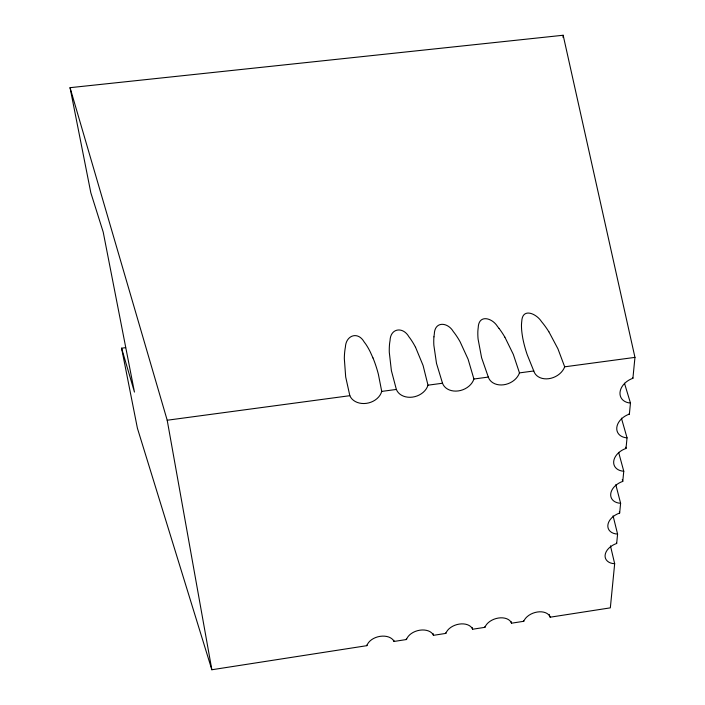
<?xml version="1.0" encoding="UTF-8"?>
<svg xmlns="http://www.w3.org/2000/svg" width="705" height="705" viewBox="0 0 705 705"><rect width="100%" height="100%" fill="white"/><g stroke="black" fill="none" stroke-linecap="round" stroke-linejoin="round"><path stroke-width="1.06" d="M563.057 37.453L563.163 35.25L70.042 87.676L90.83 192.773L103.212 232.104L134.461 392.086L121.577 348.182L125.666 347.653M610.451 545.837L614.672 563.709L610.336 607.851L550.182 617.192A14.065 9.306 -18.5 0 0 537.325 612.019A14.065 9.306 -18.5 0 0 523.753 621.299L511.522 623.194A14.1 9.377 -17.3 0 0 498.4 618.038A14.1 9.377 -17.3 0 0 484.925 627.327L472.614 629.239L472.183 627.538M614.672 563.718A14.62 9.852 -22 0 1 605.11 555.205A14.62 9.852 -22 0 1 616.663 543.485L617.589 534.082L613.077 515.831M617.58 534.09A14.92 10.231 -22.8 0 1 607.86 525.181A14.92 10.231 -22.8 0 1 619.651 513.055L620.611 503.273L615.8 484.688M620.611 503.291A15.237 10.628 -23.6 0 1 610.715 493.958A15.237 10.628 -23.6 0 1 622.762 481.4L623.766 471.222L618.637 452.363M623.758 471.231A15.572 11.051 -24.5 0 1 613.694 461.458A15.572 11.051 -24.5 0 1 626.005 448.45L627.045 437.84L621.413 418.144M627.045 437.849A15.933 11.491 -25.5 0 1 616.787 427.6A15.933 11.491 -25.5 0 1 629.38 414.108L630.464 403.048L624.471 383.229M630.464 403.066A16.303 11.959 -26.7 0 1 620.021 392.297A16.303 11.959 -26.7 0 1 632.905 378.294L634.958 357.382L563.163 35.25M433.963 336.849L434.042 336.1A77.083 54.17 5.1 0 1 434.306 334.135C434.685 320.784 447.913 322.159 453.368 331.658A77.391 55.66 -0.4 0 1 454.734 333.403A121.093 87.993 -2.4 0 1 460.118 341.828L468.102 359.233L473.91 379.017A16.673 13.051 -20.1 0 1 458.259 390.931A16.673 13.051 -20.1 0 1 442.511 383.238L427.988 385.186A16.709 13.175 -17.6 0 1 412.487 397.118A16.709 13.175 -17.6 0 1 396.36 389.442L381.722 391.407A16.77 13.28 -15 0 1 366.362 403.357A16.77 13.28 -15 0 1 349.839 395.69L167.2 420.233L70.042 87.676M121.577 348.182L137.404 428.199L211.852 669.75L366.9 645.665A14.241 9.562 -13.4 0 1 380.065 636.351A14.241 9.562 -13.4 0 1 394.033 641.453L406.503 639.514A14.188 9.509 -14.7 0 1 419.766 630.208A14.188 9.509 -14.7 0 1 433.469 635.328L445.842 633.398A14.135 9.438 -16 0 1 459.211 624.101A14.135 9.438 -16 0 1 472.623 629.239M473.91 379.017L488.318 377.078A16.656 12.91 -22.5 0 0 503.678 384.789A16.656 12.91 -22.5 0 0 519.47 372.892L533.773 370.971A16.656 12.769 -24.5 0 0 548.754 378.7A16.656 12.769 -24.5 0 0 564.687 366.82L634.958 357.382M548.878 331.755L557.919 348.781L564.687 366.82M504.868 337.131L513.319 354.412L519.47 372.892M523.454 620.752L523.753 621.299M415.553 347.265L423.088 365.498L427.988 385.186M484.652 626.78L484.925 627.327M533.773 370.971L527.208 354.685A235.576 154.536 13.3 0 1 522.784 338.259L522.343 335.562A156.748 105.345 11.1 0 1 521.885 332.231A113.487 77.083 9.7 0 1 521.48 324.6L521.577 323.243A67.345 46.151 8 0 1 521.744 321.498C522.326 307.107 536.646 313.831 541.51 321.63A89.024 63.38 3.2 0 1 542.533 322.846A130.725 94.347 1.6 0 1 548.851 331.764M445.604 632.843L445.842 633.398M488.318 377.078L481.594 357.735L478.087 339.07A121.383 83.639 8.5 0 1 477.867 331.05L477.99 329.623A72.007 50.011 6.6 0 1 478.201 327.772C478.642 313.831 492.434 317.964 497.563 326.6A82.89 59.361 1.4 0 1 499.043 328.442M372.971 357.955L370.328 352.077A112.069 81.278 -6.4 0 0 365.825 344.19L365.357 343.582A66.64 48.028 -4.3 0 0 364.159 341.969C357.902 330.918 345.882 335.324 345.397 347.177A89.112 63.838 1.8 0 0 345.009 349.398A133.871 95.757 3.8 0 0 344.331 358.598L345.688 376.955L349.839 395.69M549.142 614.416L549.565 615.527M442.52 383.238L436.51 363.427L433.857 345.265A123.428 86.274 7 0 1 433.936 336.849M406.291 638.95L406.503 639.514M549.777 616.082L550.182 617.192M396.36 389.442L391.381 370.601L389.292 352.297A131.782 93.219 5.6 0 1 389.601 343.476L389.715 342.692A82.767 58.771 3.5 0 1 390.041 340.603C390.438 327.957 403.075 326.468 408.909 336.787A72.518 52.267 -2.4 0 1 410.178 338.453A116.448 84.626 -4.4 0 1 415.518 347.274M366.723 645.093L366.9 645.665M511.002 621.51L511.522 623.194M632.729 377.695L632.896 378.294M629.212 413.491L629.38 414.108M625.688 447.208L626.005 448.45M622.303 479.515L622.762 481.4M619.36 511.777L619.651 513.064M616.523 542.841L616.663 543.493M433.108 633.601L433.223 634.174M433.346 634.747L433.46 635.328M167.2 420.233L211.852 669.75M393.866 640.29L394.033 641.453M381.722 391.407L378.418 374.461A241.947 175.369 -12.6 0 0 372.998 357.955M499.07 328.433A129.059 93.633 -0.5 0 1 504.842 337.14"/></g></svg>
